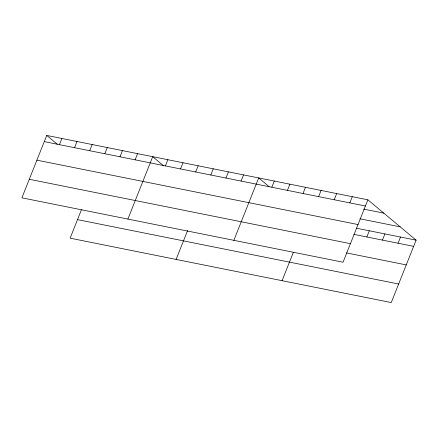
<?xml version="1.0" encoding="UTF-8"?>
<svg xmlns="http://www.w3.org/2000/svg" width="438" height="438" viewBox="0 0 438 438"><rect width="100%" height="100%" fill="white"/><g stroke="black" fill="none" stroke-linecap="round" stroke-linejoin="round"><path stroke-width="0.66" d="M46.735 135.43L21.9 197.834L343.042 262.225L367.876 199.821L46.735 135.43L57.175 144.168M59.415 144.649L61.873 138.468M74.553 147.683L77.011 141.501M89.691 150.721L92.15 144.535M81.43 209.758L70.124 238.179L391.265 302.57L416.1 240.166L367.876 199.821M104.83 153.754L107.294 147.573M119.968 156.793L122.432 150.606M135.112 159.826L137.57 153.645M127.88 219.082L152.709 156.678L163.653 165.832M165.389 165.898L167.853 159.717M180.527 168.931L182.991 162.75M195.671 171.97L198.129 165.788M176.098 259.427L187.656 230.393M210.809 175.003L213.268 168.822M225.948 178.042L228.406 171.86M241.086 181.075L243.55 174.893M233.854 240.331L258.688 177.932L269.129 186.665M271.828 187.24L274.287 181.058M287.427 190.366L289.885 184.184M303.025 193.497L305.483 187.311M282.077 280.676L293.389 252.261M318.623 196.624L321.081 190.442M334.221 199.75L336.68 193.569M349.82 202.876L352.278 196.695M366.847 236.969L369.305 230.782M382.445 240.095L384.903 233.914M398.043 243.221L400.502 237.04M44.271 141.611L365.418 206.008M363.644 209.096L383.792 213.136M359.888 218.776L400.184 226.857M36.891 160.166L358.032 224.557M356.308 228.176L416.1 240.166M353.844 234.363L413.642 246.348M29.28 179.279L350.427 243.67M346.463 252.912L406.256 264.902M77.504 219.624L398.651 284.016"/></g></svg>
